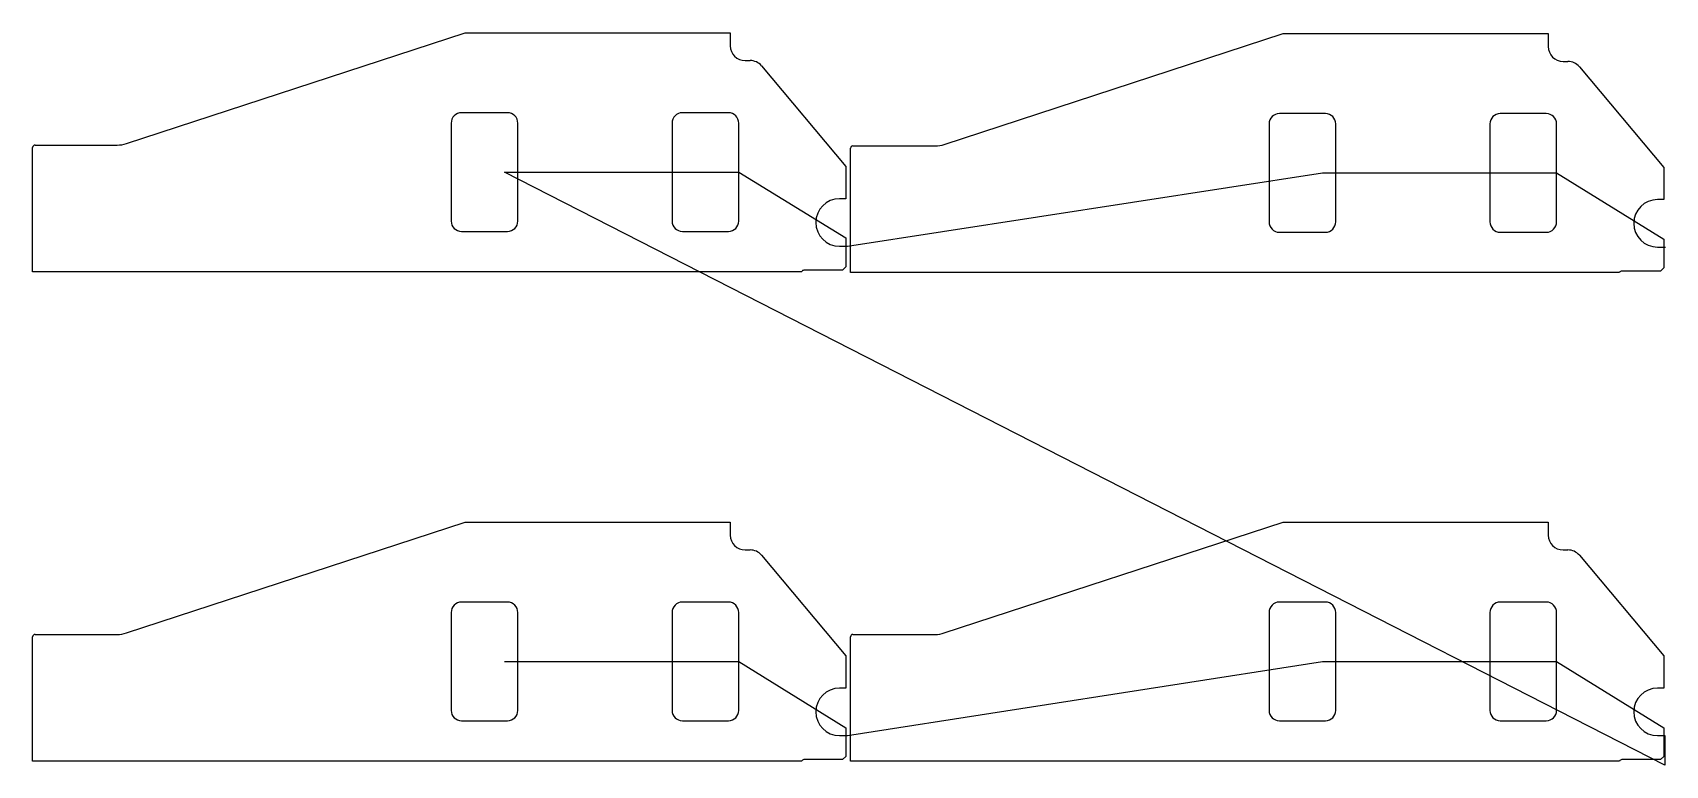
# Model space of a CAD drawing. Header units: metres. Extents: x 9 to 5516, y 0 to 2470.
import ezdxf

# ---------------------------------------------------------------- set-up
doc = ezdxf.new("R2010")
doc.units = ezdxf.units.M

msp = doc.modelspace()

# ---------------------------------------------------------------- linework, layer by layer
at = {"layer": 'TOOL_0'}
for p, q in [((325.601, 2095.955), (1468.077, 2470.04)), ((1468.077, 2470.04), (2362.25, 2470.04)), ((2362.25, 2470.04), (2362.25, 2426.04)), ((3084.1, 2093.181), (4226.576, 2467.266)), ((4226.576, 2467.266), (5120.749, 2467.266)), ((5120.749, 2467.266), (5120.749, 2423.266)), ((2412.25, 2376.04), (2428.995, 2376.04)), ((5170.749, 2373.266), (5187.494, 2373.266)), ((2467.297, 2358.179), (2752.25, 2018.586)), ((5225.796, 2355.405), (5510.749, 2015.812)), ((1420.75, 2165.04), (1420.75, 1835.04)), ((1610.75, 2200.04), (1455.75, 2200.04)), ((1645.75, 2000.04), (1645.75, 2165.04)), ((2165.75, 2165.04), (2165.75, 1835.04)), ((2355.75, 2200.04), (2200.75, 2200.04)), ((2390.75, 2000.04), (2390.75, 2165.04)), ((4179.249, 2162.266), (4179.249, 1832.266)), ((4369.249, 2197.266), (4214.249, 2197.266)), ((4404.249, 1997.266), (4404.249, 2162.266)), ((4924.249, 2162.266), (4924.249, 1832.266)), ((5114.249, 2197.266), (4959.249, 2197.266)), ((5149.249, 1997.266), (5149.249, 2162.266)), ((9.25, 1664.04), (9.25, 2083.04)), ((17.25, 2091.04), (294.795, 2091.04)), ((2767.749, 1661.266), (2767.749, 2080.266)), ((2775.749, 2088.266), (3053.294, 2088.266)), ((5514.573, 0), (1600.75, 2000.04)), ((1600.75, 2000.04), (1645.75, 2000.04)), ((1645.75, 1835.04), (1645.75, 2000.04)), ((1645.75, 2000.04), (2345.75, 2000.04)), ((2345.75, 2000.04), (2390.75, 2000.04)), ((2390.75, 1835.04), (2390.75, 2000.04)), ((2390.75, 2000.04), (2752.25, 1778.809)), ((2752.25, 2018.586), (2752.25, 1910.04)), ((2757.462, 1750.04), (4359.249, 1997.266)), ((4359.249, 1997.266), (4404.249, 1997.266)), ((4404.249, 1832.266), (4404.249, 1997.266)), ((4404.249, 1997.266), (5104.249, 1997.266)), ((5104.249, 1997.266), (5149.249, 1997.266)), ((5149.249, 1832.266), (5149.249, 1997.266)), ((5149.249, 1997.266), (5510.749, 1774.071)), ((5510.749, 2015.812), (5510.749, 1907.266)), ((2752.25, 1910.04), (2730.75, 1910.04)), ((5510.749, 1907.266), (5489.249, 1907.266)), ((1455.75, 1800.04), (1610.75, 1800.04)), ((2200.75, 1800.04), (2355.75, 1800.04)), ((2752.25, 1778.809), (2752.25, 1750.04)), ((4214.249, 1797.266), (4369.249, 1797.266)), ((4959.249, 1797.266), (5114.249, 1797.266)), ((5510.749, 1774.071), (5510.749, 1747.266)), ((2730.75, 1750.04), (2752.25, 1750.04)), ((2752.25, 1750.04), (2752.25, 1680.126)), ((2752.25, 1750.04), (2757.462, 1750.04)), ((5489.249, 1747.266), (5510.749, 1747.266)), ((5510.749, 1747.266), (5510.749, 1677.352)), ((5510.749, 1747.266), (5515.888, 1747.266)), ((2602.688, 1664.04), (9.25, 1664.04)), ((2741.164, 1669.04), (2610.75, 1669.04)), ((2752.25, 1680.126), (2741.164, 1669.04)), ((5361.187, 1661.266), (2767.749, 1661.266)), ((5499.663, 1666.266), (5369.249, 1666.266)), ((5510.749, 1677.352), (5499.663, 1666.266)), ((325.601, 446.166), (1468.077, 820.251)), ((1468.077, 820.251), (2362.25, 820.251)), ((2362.25, 820.251), (2362.25, 776.251)), ((3084.1, 446.166), (4226.576, 820.251)), ((4226.576, 820.251), (5120.749, 820.251)), ((5120.749, 820.251), (5120.749, 776.251)), ((2412.25, 726.251), (2428.995, 726.251)), ((5170.749, 726.251), (5187.494, 726.251)), ((2467.297, 708.39), (2752.25, 368.797)), ((5225.796, 708.39), (5510.749, 368.797)), ((1420.75, 515.251), (1420.75, 185.251)), ((1610.75, 550.251), (1455.75, 550.251)), ((1645.75, 350.251), (1645.75, 515.251)), ((2165.75, 515.251), (2165.75, 185.251)), ((2355.75, 550.251), (2200.75, 550.251)), ((2390.75, 350.251), (2390.75, 515.251)), ((4179.249, 515.251), (4179.249, 185.251)), ((4369.249, 550.251), (4214.249, 550.251)), ((4404.249, 350.251), (4404.249, 515.251)), ((4924.249, 515.251), (4924.249, 185.251)), ((5114.249, 550.251), (4959.249, 550.251)), ((5149.249, 350.251), (5149.249, 515.251)), ((17.25, 441.251), (294.795, 441.251)), ((2775.749, 441.251), (3053.294, 441.251)), ((9.25, 14.251), (9.25, 433.251)), ((2767.749, 14.251), (2767.749, 433.251)), ((1600.75, 350.251), (1645.75, 350.251)), ((1645.75, 185.251), (1645.75, 350.251)), ((1645.75, 350.251), (2345.75, 350.251)), ((2345.75, 350.251), (2390.75, 350.251)), ((2390.75, 185.251), (2390.75, 350.251)), ((2390.75, 350.251), (2752.25, 126.559)), ((2752.25, 368.797), (2752.25, 260.251)), ((2757.152, 100.251), (4359.249, 350.251)), ((4359.249, 350.251), (4404.249, 350.251)), ((4404.249, 185.251), (4404.249, 350.251)), ((4404.249, 350.251), (5104.249, 350.251)), ((5104.249, 350.251), (5149.249, 350.251)), ((5149.249, 185.251), (5149.249, 350.251)), ((5149.249, 350.251), (5510.749, 126.627)), ((5510.749, 368.797), (5510.749, 260.251)), ((2752.25, 260.251), (2730.75, 260.251)), ((5510.749, 260.251), (5489.249, 260.251)), ((1455.75, 150.251), (1610.75, 150.251)), ((2200.75, 150.251), (2355.75, 150.251)), ((2752.25, 126.559), (2752.25, 100.251)), ((4214.249, 150.251), (4369.249, 150.251)), ((4959.249, 150.251), (5114.249, 150.251)), ((5510.749, 126.627), (5510.749, 100.251)), ((2730.75, 100.251), (2752.25, 100.251)), ((2752.25, 100.251), (2752.25, 30.337)), ((2752.25, 100.251), (2757.152, 100.251)), ((5489.249, 100.251), (5510.749, 100.251)), ((5510.749, 100.251), (5510.749, 30.337)), ((5510.749, 100.251), (5514.573, 100.251)), ((5514.573, 100.251), (5514.573, 0)), ((2602.688, 14.251), (9.25, 14.251)), ((2741.164, 19.251), (2610.75, 19.251)), ((2752.25, 30.337), (2741.164, 19.251)), ((5361.187, 14.251), (2767.749, 14.251)), ((5499.663, 19.251), (5369.249, 19.251)), ((5510.749, 30.337), (5499.663, 19.251))]:
    msp.add_line(p, q, dxfattribs=at)
for centre, radius, start, end in [((2412.25, 2426.04), 50, 180, 270), ((5170.749, 2423.266), 50, 180, 270), ((2428.973, 2325.992), 50.048, 40.025736, 89.974814), ((5187.472, 2323.218), 50.048, 40.025736, 89.974814), ((1455.75, 2165.04), 35, 90, 180), ((1610.75, 2165.04), 35, 0, 90), ((2200.75, 2165.04), 35, 90, 180), ((2355.75, 2165.04), 35, 0, 90), ((4214.249, 2162.266), 35, 90, 180), ((4369.249, 2162.266), 35, 0, 90), ((4959.249, 2162.266), 35, 90, 180), ((5114.249, 2162.266), 35, 0, 90), ((294.795, 2190.04), 99, 270, 288.129861), ((3053.294, 2187.266), 99, 270, 288.129861), ((17.25, 2083.04), 8, 90, 180), ((2775.749, 2080.266), 8, 90, 180), ((2730.75, 1830.04), 80, 90, 270), ((5489.249, 1827.266), 80, 90, 270), ((1455.75, 1835.04), 35, 180, 270), ((1610.75, 1835.04), 35, 270, 0), ((2200.75, 1835.04), 35, 180, 270), ((2355.75, 1835.04), 35, 270, 0), ((4214.249, 1832.266), 35, 180, 270), ((4369.249, 1832.266), 35, 270, 0), ((4959.249, 1832.266), 35, 180, 270), ((5114.249, 1832.266), 35, 270, 0), ((2610.767, 1660.013), 9.027, 90.107902, 153.505912), ((5369.266, 1657.239), 9.027, 90.107902, 153.505912), ((2412.25, 776.251), 50, 180, 270), ((5170.749, 776.251), 50, 180, 270), ((2428.973, 676.203), 50.048, 40.025736, 89.974814), ((5187.472, 676.203), 50.048, 40.025736, 89.974814), ((1455.75, 515.251), 35, 90, 180), ((1610.75, 515.251), 35, 0, 90), ((2200.75, 515.251), 35, 90, 180), ((2355.75, 515.251), 35, 0, 90), ((4214.249, 515.251), 35, 90, 180), ((4369.249, 515.251), 35, 0, 90), ((4959.249, 515.251), 35, 90, 180), ((5114.249, 515.251), 35, 0, 90), ((17.25, 433.251), 8, 90, 180), ((294.795, 540.251), 99, 270, 288.129861), ((2775.749, 433.251), 8, 90, 180), ((3053.294, 540.251), 99, 270, 288.129861), ((2730.75, 180.251), 80, 90, 270), ((5489.249, 180.251), 80, 90, 270), ((1455.75, 185.251), 35, 180, 270), ((1610.75, 185.251), 35, 270, 0), ((2200.75, 185.251), 35, 180, 270), ((2355.75, 185.251), 35, 270, 0), ((4214.249, 185.251), 35, 180, 270), ((4369.249, 185.251), 35, 270, 0), ((4959.249, 185.251), 35, 180, 270), ((5114.249, 185.251), 35, 270, 0), ((2610.767, 10.224), 9.027, 90.107902, 153.505912), ((5369.266, 10.224), 9.027, 90.107902, 153.505912)]:
    msp.add_arc(centre, radius, start, end, dxfattribs=at)

doc.saveas('drawing.dxf')
